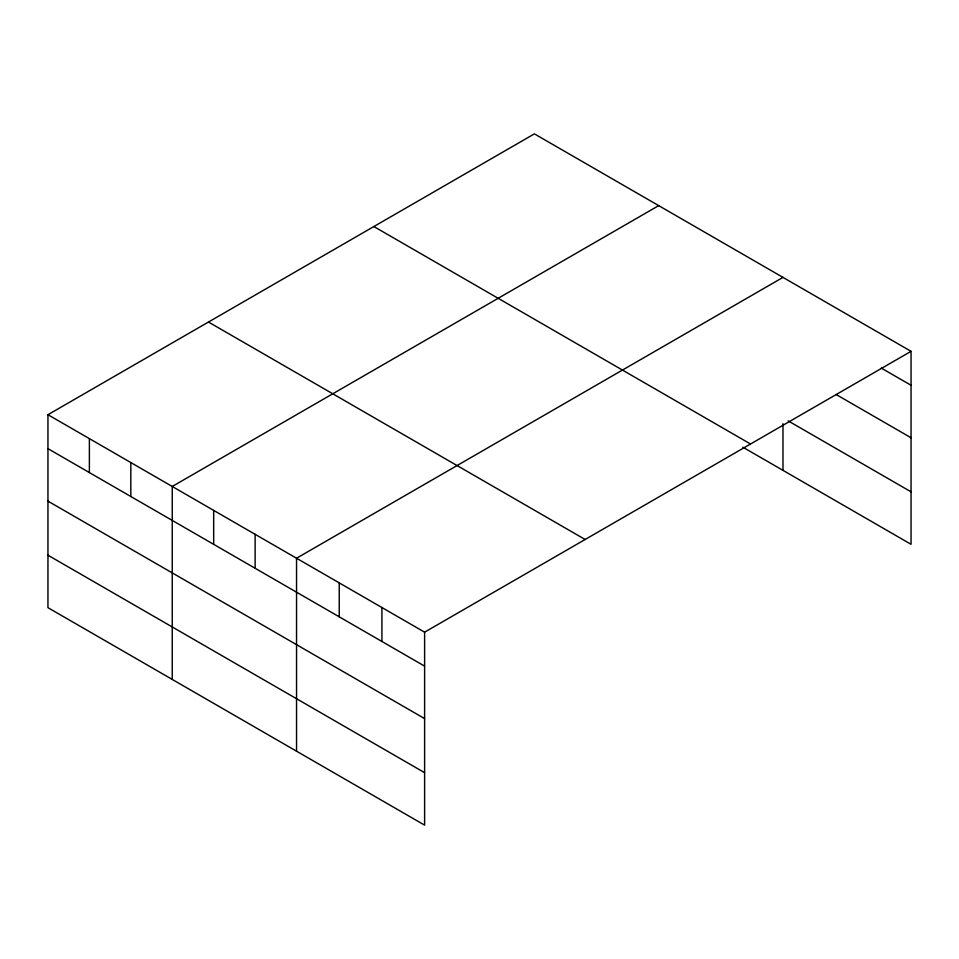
<?xml version="1.0" encoding="UTF-8"?>
<svg xmlns="http://www.w3.org/2000/svg" width="959" height="959" viewBox="0 0 959 959"><rect width="100%" height="100%" fill="white"/><g stroke="black" fill="none" stroke-linecap="round" stroke-linejoin="round"><path stroke-width="1.44" d="M911.05 351.33L534.391 133.864L47.95 414.708L47.95 607.67L424.609 825.136L424.609 632.173L911.05 351.33L911.05 544.292L742.841 447.182M658.689 205.622L172.248 486.465L172.248 679.44M782.988 277.391L296.547 558.234L296.547 751.197M881.297 368.1L911.05 385.278M836.02 394.437L911.05 437.76M788.154 420.869L911.05 491.823M373.866 226.54L750.525 444.005M208.475 322.032L585.134 539.485M47.95 414.708L424.609 632.173M47.95 448.656L424.609 666.121M47.95 501.137L424.609 718.603M47.95 555.201L424.609 772.666M782.988 423.71L782.988 470.354M381.922 607.527L381.922 641.475M339.234 582.88L339.234 616.829M255.118 534.307L255.118 568.267M213.677 510.392L213.677 544.34M130.82 462.55L130.82 496.498M89.379 438.623L89.379 472.583"/></g></svg>
